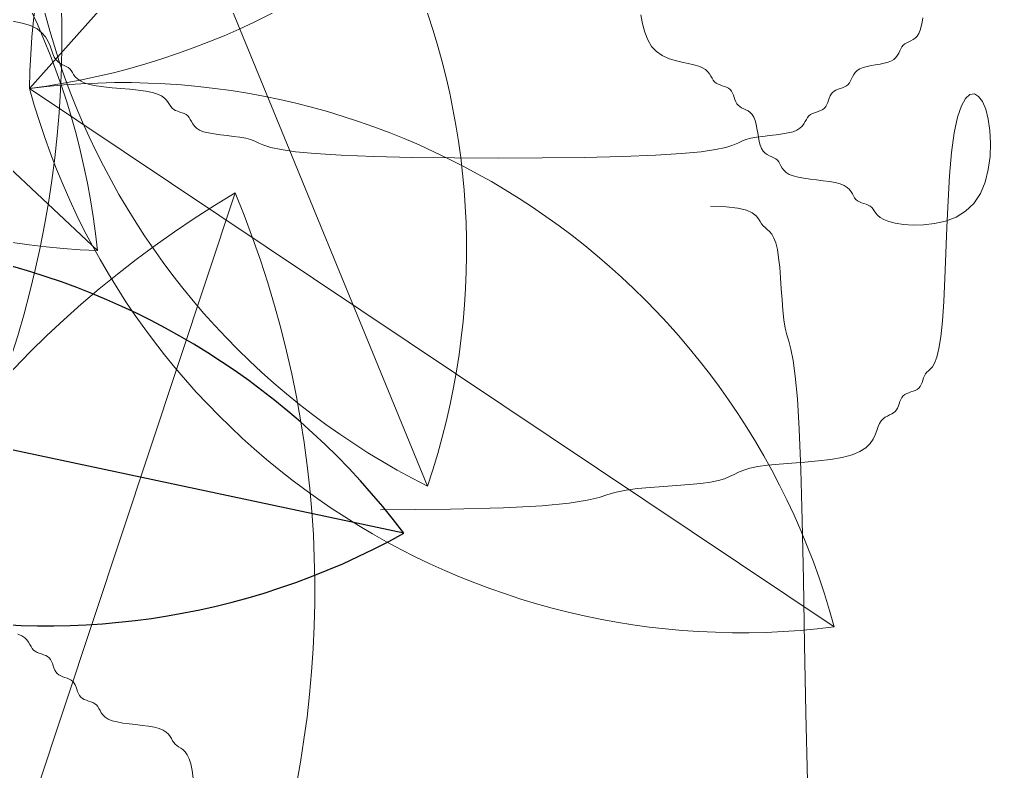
# Model space of a CAD drawing. Header units: millimetres. Extents: x 42 to 552, y 43 to 535.
# Drawn here: x 285.0721 to 285.1386, y 504.5114 to 504.5629 of the extents above; entities that cross this region are included whole.
import ezdxf

# ---------------------------------------------------------------- set-up
doc = ezdxf.new("R2010")
doc.units = ezdxf.units.MM
doc.header["$LTSCALE"] = 0.75
doc.header["$MEASUREMENT"] = 0
doc.layers.add('Gramado', color=9, linetype='Continuous', lineweight=0)
doc.layers.add('SOMBRA', color=9, linetype='Continuous')

# ---------------------------------------------------------------- blocks, each defined once
blk = doc.blocks.new('FOLHA')
at = {"layer": 'SOMBRA'}
blk.add_line((0, -7.105427357601002e-15), (0.00979813585637146, 0.1321827509515003), dxfattribs=at)
for centre, start, end in [((0.08092464051637194, 0.06045592846457737), 134.7592252412505, 216.7621042314082), ((-0.07112650466000048, 0.07172682248691586), 314.7592252412526, 36.76210423141026)]:
    blk.add_arc(centre, 0.1010134482592243, start, end, dxfattribs=at)
blk = doc.blocks.new('arbusto8vista')
for p, q in [((-0.2117229357953363, 0.264233463783782), (-0.1236778428509808, 0.3633109320789885)), ((-0.4570742152135949, 0.273911778479885), (-0.457177201322196, 0.2733110747764442)), ((-0.5803362300142112, 0.2731924217256534), (-0.58164983048502, 0.2734665125889677)), ((-0.5792117880112073, 0.2728364188560022), (-0.5803362300142112, 0.2731924217256534)), ((-0.578322743166666, 0.2723869521382198), (-0.5792117880112073, 0.2728364188560022)), ((-0.457292796250897, 0.2727355754241785), (-0.4574336106560679, 0.2722104847743196)), ((-0.457177201322196, 0.2733110747764442), (-0.457292796250897, 0.2727355754241785)), ((-0.5776480776435449, 0.2718618741968584), (-0.578322743166666, 0.2723869521382198)), ((-0.5771499594728198, 0.2712863887731487), (-0.5776480776435449, 0.2718618741968584)), ((-0.5767905566855234, 0.2706856996082365), (-0.5771499594728198, 0.2712863887731487)), ((-0.4578371370454306, 0.2714049957682505), (-0.4580998494886899, 0.2711308988048557)), ((-0.4576122551939932, 0.2717610071780285), (-0.4578371370454306, 0.2714049957682505)), ((-0.4574336106560679, 0.2722104847743196), (-0.4576122551939932, 0.2717610071780285)), ((-0.5765320373126315, 0.2700850104433385), (-0.5767905566855234, 0.2706856996082365)), ((-0.5763365693852052, 0.2695095250196147), (-0.5765320373126315, 0.2700850104433385)), ((-0.4599440909169346, 0.269923226809027), (-0.4600922612705176, 0.2696606941926092)), ((-0.4597643955292483, 0.2701479547286709), (-0.4599440909169346, 0.269923226809027)), ((-0.4595395136778109, 0.270327527139969), (-0.4597643955292483, 0.2701479547286709)), ((-0.4592768012345232, 0.2704755962473087), (-0.4595395136778109, 0.270327527139969)), ((-0.458988868396716, 0.2706110650090636), (-0.4592768012345232, 0.2704755962473087)), ((-0.4586883253616065, 0.2707528363836502), (-0.458988868396716, 0.2706110650090636)), ((-0.4583877823265254, 0.2709198133294564), (-0.4586883253616065, 0.2707528363836502)), ((-0.4580998494886899, 0.2711308988048557), (-0.4583877823265254, 0.2709198133294564)), ((-0.5761663209341918, 0.2689844470782674), (-0.5763365693852052, 0.2695095250196147)), ((-0.5759834599906526, 0.2685349803604709), (-0.5761663209341918, 0.2689844470782674)), ((-0.4605367796760618, 0.268772283818663), (-0.4607480074427599, 0.268484548071072)), ((-0.4603696898950886, 0.2690726211318406), (-0.4605367796760618, 0.268772283818663)), ((-0.4602278223449048, 0.2693729584450182), (-0.4603696898950886, 0.2690726211318406)), ((-0.4600922612705176, 0.2696606941926092), (-0.4602278223449048, 0.2693729584450182)), ((-0.575758561766321, 0.2681789774908196), (-0.5759834599906526, 0.2685349803604709)), ((-0.5754958301958197, 0.2679048866275195), (-0.575758561766321, 0.2681789774908196)), ((-0.5752078763945576, 0.2676938048121684), (-0.5754958301958197, 0.2679048866275195)), ((-0.5749073114779151, 0.2675268290863926), (-0.5752078763945576, 0.2676938048121684)), ((-0.5746067465612725, 0.2673850564917899), (-0.5749073114779151, 0.2675268290863926)), ((-0.5743187927600104, 0.2672495840699725), (-0.5746067465612725, 0.2673850564917899)), ((-0.5740560611895091, 0.2671015088625381), (-0.5743187927600104, 0.2672495840699725)), ((-0.4647077532244452, 0.2672411826195713), (-0.4652331972382058, 0.2671004586812415)), ((-0.4641318665853476, 0.2673567015966967), (-0.4647077532244452, 0.2672411826195713)), ((-0.4635307586336239, 0.2674596174832118), (-0.4641318665853476, 0.2673567015966967)), ((-0.4629296506818719, 0.2675625321496966), (-0.4635307586336239, 0.2674596174832118)), ((-0.4623537640427742, 0.2676780474667737), (-0.4629296506818719, 0.2675625321496966)), ((-0.4618283200290136, 0.2678187653050088), (-0.4623537640427742, 0.2676780474667737)), ((-0.4613785399532446, 0.2679972875350103), (-0.4618283200290136, 0.2678187653050088)), ((-0.4610222889501756, 0.2682220154546542), (-0.4613785399532446, 0.2679972875350103)), ((-0.4607480074427599, 0.268484548071072), (-0.4610222889501756, 0.2682220154546542)), ((-0.5738311629651776, 0.2669219279111275), (-0.5740560611895091, 0.2671015088625381)), ((-0.5736493529479105, 0.2666971891129748), (-0.5738311629651776, 0.2669219279111275)), ((-0.5734864609808881, 0.2664346437880454), (-0.5736493529479105, 0.2666971891129748)), ((-0.5733109606528046, 0.2661468941119125), (-0.5734864609808881, 0.2664346437880454)), ((-0.5730913255523831, 0.2658465422601921), (-0.5733109606528046, 0.2661468941119125)), ((-0.4665247375911576, 0.2661468941119125), (-0.4666918273721308, 0.2658465422601921)), ((-0.4663135098244595, 0.2664346437880454), (-0.4665247375911576, 0.2661468941119125)), ((-0.4660392283170438, 0.2666971891129748), (-0.4663135098244595, 0.2664346437880454)), ((-0.4656829773139748, 0.2669219279111275), (-0.4660392283170438, 0.2666971891129748)), ((-0.4652331972382058, 0.2671004586812415), (-0.4656829773139748, 0.2669219279111275)), ((-0.572796029268261, 0.2655461904084575), (-0.5730913255523831, 0.2658465422601921)), ((-0.5723935453891897, 0.2652584407323388), (-0.572796029268261, 0.2655461904084575)), ((-0.5718523475038637, 0.2649958954073952), (-0.5723935453891897, 0.2652584407323388)), ((-0.5711409092009774, 0.2647711566092568), (-0.5718523475038637, 0.2649958954073952)), ((-0.5702413654223335, 0.2645926257882962), (-0.5711409092009774, 0.2647711566092568)), ((-0.569190496522026, 0.2644519014941409), (-0.5702413654223335, 0.2645926257882962)), ((-0.4675220035894085, 0.2645926257882962), (-0.4677847160326962, 0.2644519014941409)), ((-0.4672971217379711, 0.2647711566092568), (-0.4675220035894085, 0.2645926257882962)), ((-0.4671174263502849, 0.2649958954073952), (-0.4672971217379711, 0.2647711566092568)), ((-0.4669692559967018, 0.2652584407323388), (-0.4671174263502849, 0.2649958954073952)), ((-0.4668336949223146, 0.2655461904084575), (-0.4669692559967018, 0.2652584407323388)), ((-0.4666918273721308, 0.2658465422601921), (-0.4668336949223146, 0.2655461904084575)), ((-0.568038744207314, 0.2643363815511606), (-0.569190496522026, 0.2644519014941409)), ((-0.5668365501853714, 0.264233463783782), (-0.568038744207314, 0.2643363815511606)), ((-0.5656343561634287, 0.2641305460164176), (-0.5668365501853714, 0.264233463783782)), ((-0.5644826038486883, 0.2640150260734373), (-0.5656343561634287, 0.2641305460164176)), ((-0.5634317349483808, 0.263874301779282), (-0.5644826038486883, 0.2640150260734373)), ((-0.562532191169737, 0.2636957709583214), (-0.5634317349483808, 0.263874301779282)), ((-0.5618207528668506, 0.263471032160183), (-0.562532191169737, 0.2636957709583214)), ((-0.5612795549815246, 0.2632084868352393), (-0.5618207528668506, 0.263471032160183)), ((-0.4696279066111799, 0.263471032160183), (-0.4697687210163224, 0.2632084868352393)), ((-0.4694492620732262, 0.2636957709583214), (-0.4696279066111799, 0.263471032160183)), ((-0.4692243802217888, 0.263874301779282), (-0.4694492620732262, 0.2636957709583214)), ((-0.4689616677785295, 0.2640150260734373), (-0.4692243802217888, 0.263874301779282)), ((-0.468673734940694, 0.2641305460164176), (-0.4689616677785295, 0.2640150260734373)), ((-0.4683731919056129, 0.264233463783782), (-0.468673734940694, 0.2641305460164176)), ((-0.4680726488705034, 0.2643363815511606), (-0.4683731919056129, 0.264233463783782)), ((-0.4677847160326962, 0.2644519014941409), (-0.4680726488705034, 0.2643363815511606)), ((-0.2117229357953363, 0.264233463783782), (-0.1015730917929432, 0.190509010706009)), ((-0.5608770711024533, 0.2629207371591065), (-0.5612795549815246, 0.2632084868352393)), ((-0.5605817748183597, 0.2626203853073861), (-0.5608770711024533, 0.2629207371591065)), ((-0.5603621397179097, 0.2623200334556657), (-0.5605817748183597, 0.2626203853073861)), ((-0.5601866393898263, 0.2620322837795328), (-0.5603621397179097, 0.2623200334556657)), ((-0.5600237474228038, 0.2617697384546034), (-0.5601866393898263, 0.2620322837795328)), ((-0.4702058904357784, 0.2620322837795328), (-0.4703467140219857, 0.2617697384546034)), ((-0.4700902899984101, 0.2623200334556657), (-0.4702058904357784, 0.2620322837795328)), ((-0.4699873020536245, 0.2626203853073861), (-0.4700902899984101, 0.2623200334556657)), ((-0.4698843159450234, 0.2629207371591065), (-0.4699873020536245, 0.2626203853073861)), ((-0.4697687210163224, 0.2632084868352393), (-0.4698843159450234, 0.2629207371591065)), ((-0.5598419374055652, 0.2615449996564507), (-0.5600237474228038, 0.2617697384546034)), ((-0.5596170391812052, 0.2613664688863366), (-0.5598419374055652, 0.2615449996564507)), ((-0.5593543076107039, 0.2612257449480069), (-0.5596170391812052, 0.2613664688863366)), ((-0.5590663538094418, 0.2611102259708815), (-0.5593543076107039, 0.2612257449480069)), ((-0.5587657888927993, 0.2610073100843664), (-0.5590663538094418, 0.2611102259708815)), ((-0.5584652239761567, 0.2609043954178674), (-0.5587657888927993, 0.2610073100843664)), ((-0.5581772701748946, 0.2607888801008045), (-0.5584652239761567, 0.2609043954178674)), ((-0.5579145386044218, 0.2606481622625694), (-0.5581772701748946, 0.2607888801008045)), ((-0.5576896403800617, 0.2604696400325679), (-0.5579145386044218, 0.2606481622625694)), ((-0.4724527702145735, 0.2606481622625694), (-0.4726776684389051, 0.2604696400325679)), ((-0.4721900386440723, 0.2607888801008045), (-0.4724527702145735, 0.2606481622625694)), ((-0.4719020848428102, 0.2609043954178674), (-0.4721900386440723, 0.2607888801008045)), ((-0.4716015199261676, 0.2610073100843664), (-0.4719020848428102, 0.2609043954178674)), ((-0.4713009550095251, 0.2611102259708815), (-0.4716015199261676, 0.2610073100843664)), ((-0.4710130012082629, 0.2612257449480069), (-0.4713009550095251, 0.2611102259708815)), ((-0.4707502696377617, 0.2613664688863366), (-0.4710130012082629, 0.2612257449480069)), ((-0.4705253714134301, 0.2615449996564507), (-0.4707502696377617, 0.2613664688863366)), ((-0.4703467140219857, 0.2617697384546034), (-0.4705253714134301, 0.2615449996564507)), ((-0.5575088812125841, 0.260244912112924), (-0.5576896403800617, 0.2604696400325679)), ((-0.5573533451939738, 0.2599823794965062), (-0.5575088812125841, 0.260244912112924)), ((-0.5571978110115765, 0.2596946437489152), (-0.5573533451939738, 0.2599823794965062)), ((-0.5570170573527378, 0.2593943064357376), (-0.5571978110115765, 0.2596946437489152)), ((-0.5567858629048033, 0.25909396912256), (-0.5570170573527378, 0.2593943064357376)), ((-0.4733502514662291, 0.2593943064357376), (-0.473581445914192, 0.25909396912256)), ((-0.4731694978073904, 0.2596946437489152), (-0.4733502514662291, 0.2593943064357376)), ((-0.473013963624993, 0.2599823794965062), (-0.4731694978073904, 0.2596946437489152)), ((-0.4728584276063827, 0.260244912112924), (-0.473013963624993, 0.2599823794965062)), ((-0.4726776684389051, 0.2604696400325679), (-0.4728584276063827, 0.260244912112924)), ((-0.5564790063550902, 0.258806233374969), (-0.5567858629048033, 0.25909396912256)), ((-0.5560712663909442, 0.2585437007585512), (-0.5564790063550902, 0.258806233374969)), ((-0.5555374216996825, 0.2583189728389073), (-0.5560712663909442, 0.2585437007585512)), ((-0.554862759772476, 0.2581404506089058), (-0.5555374216996825, 0.2583189728389073)), ((-0.5540746033154562, 0.2579997327706707), (-0.554862759772476, 0.2581404506089058)), ((-0.5532107838385514, 0.2578842174536078), (-0.5540746033154562, 0.2579997327706707)), ((-0.4762927055035391, 0.2579997327706707), (-0.4771565249804439, 0.2578842174536078)), ((-0.4755045490464909, 0.2581404506089058), (-0.4762927055035391, 0.2579997327706707)), ((-0.4748298871192844, 0.2583189728389073), (-0.4755045490464909, 0.2581404506089058)), ((-0.4742960424280511, 0.2585437007585512), (-0.4748298871192844, 0.2583189728389073)), ((-0.4738883024639051, 0.258806233374969), (-0.4742960424280511, 0.2585437007585512)), ((-0.473581445914192, 0.25909396912256), (-0.4738883024639051, 0.258806233374969)), ((-0.5523091328516898, 0.2577813027871088), (-0.5532107838385514, 0.2578842174536078)), ((-0.5514074818648567, 0.2576783869005936), (-0.5523091328516898, 0.2577813027871088)), ((-0.5505436623879518, 0.2575628679234683), (-0.5514074818648567, 0.2576783869005936)), ((-0.549755505930932, 0.2574221439851385), (-0.5505436623879518, 0.2575628679234683)), ((-0.5490808440036972, 0.2572436132150244), (-0.549755505930932, 0.2574221439851385)), ((-0.5485270326312275, 0.2570188744168718), (-0.5490808440036972, 0.2572436132150244)), ((-0.5479795258983131, 0.2567563290919423), (-0.5485270326312275, 0.2570188744168718)), ((-0.5472933024048245, 0.2564685794158095), (-0.5479795258983131, 0.2567563290919423)), ((-0.4823877829206538, 0.2567563290919423), (-0.4830740064141423, 0.2564685794158095)), ((-0.4818402761877678, 0.2570188744168718), (-0.4823877829206538, 0.2567563290919423)), ((-0.4812864648152697, 0.2572436132150244), (-0.4818402761877678, 0.2570188744168718)), ((-0.4806118028880633, 0.2574221439851385), (-0.4812864648152697, 0.2572436132150244)), ((-0.479823646431015, 0.2575628679234683), (-0.4806118028880633, 0.2574221439851385)), ((-0.4789598269541102, 0.2576783869005936), (-0.479823646431015, 0.2575628679234683)), ((-0.4780581759672771, 0.2577813027871088), (-0.4789598269541102, 0.2576783869005936)), ((-0.4771565249804439, 0.2578842174536078), (-0.4780581759672771, 0.2577813027871088)), ((-0.5463233407506038, 0.2561682275640891), (-0.5472933024048245, 0.2564685794158095)), ((-0.5449246195354647, 0.2558678757123545), (-0.5463233407506038, 0.2561682275640891)), ((-0.5429521173592775, 0.2555801260362358), (-0.5449246195354647, 0.2558678757123545)), ((-0.5402608128218276, 0.2553175807112922), (-0.5429521173592775, 0.2555801260362358)), ((-0.536705684522957, 0.2550928419131537), (-0.5402608128218276, 0.2553175807112922)), ((-0.4901064959971677, 0.2553175807112922), (-0.4936616242960099, 0.2550928419131537)), ((-0.4874151914597178, 0.2555801260362358), (-0.4901064959971677, 0.2553175807112922)), ((-0.4854426892835022, 0.2558678757123545), (-0.4874151914597178, 0.2555801260362358)), ((-0.484043968068363, 0.2561682275640891), (-0.4854426892835022, 0.2558678757123545)), ((-0.4830740064141423, 0.2564685794158095), (-0.484043968068363, 0.2561682275640891)), ((-0.5322079165109699, 0.2549164114548006), (-0.536705684522957, 0.2550928419131537)), ((-0.5269535146277917, 0.2547903896988259), (-0.5322079165109699, 0.2549164114548006)), ((-0.5211946901638385, 0.254714776645244), (-0.5269535146277917, 0.2547903896988259)), ((-0.5151836544094976, 0.2546895722940548), (-0.5211946901638385, 0.254714776645244)), ((-0.5091726186551284, 0.254714776645244), (-0.5151836544094976, 0.2546895722940548)), ((-0.5034137941911752, 0.2547903896988259), (-0.5091726186551284, 0.254714776645244)), ((-0.498159392307997, 0.2549164114548006), (-0.5034137941911752, 0.2547903896988259)), ((-0.4936616242960099, 0.2550928419131537), (-0.498159392307997, 0.2549164114548006)), ((-0.4861288197421629, 0.2481028351820811), (-0.4839965679725537, 0.2480319513756513)), ((-0.4839965679725537, 0.2480319513756513), (-0.4823876586702056, 0.2478382023047345)), ((-0.4823876586702056, 0.2478382023047345), (-0.4812201227984474, 0.2475499414919113)), ((-0.4812201227984474, 0.2475499414919113), (-0.4804119913206932, 0.247195522459748)), ((-0.4804119913206932, 0.247195522459748), (-0.4798812952003289, 0.2468032987308248)), ((-0.4798812952003289, 0.2468032987308248), (-0.4795460654007115, 0.2464016238277225)), ((-0.4795460654007115, 0.2464016238277225), (-0.4793243328851986, 0.2460188512729786)), ((-0.4793243328851986, 0.2460188512729786), (-0.4791341286172326, 0.2456833345892022)), ((-0.4791341286172326, 0.2456833345892022), (-0.4789092467657952, 0.2454118756604942)), ((-0.4789092467657952, 0.2454118756604942), (-0.4786465343225359, 0.2451750698171367)), ((-0.4786465343225359, 0.2451750698171367), (-0.4783586014847003, 0.2449319607509466)), ((-0.4783586014847003, 0.2449319607509466), (-0.4780580584495908, 0.244641592153755)), ((-0.4780580584495908, 0.244641592153755), (-0.4777575154145097, 0.2442630077173646)), ((-0.4777575154145097, 0.2442630077173646), (-0.4774695825766742, 0.2437552511336065)), ((-0.4774695825766742, 0.2437552511336065), (-0.4772068701334149, 0.2430773660943117)), ((-0.4772068701334149, 0.2430773660943117), (-0.4769819882819775, 0.2421883962912972)), ((-0.4769819882819775, 0.2421883962912972), (-0.4768033438205634, 0.2410647131790711)), ((-0.4768033438205634, 0.2410647131790711), (-0.4766625299509712, 0.2397519992629213)), ((-0.4766625299509712, 0.2397519992629213), (-0.4765469364759269, 0.2383132648108131)), ((-0.4765469364759269, 0.2383132648108131), (-0.4764439531981566, 0.2368115200907255)), ((-0.4764439531981566, 0.2368115200907255), (-0.4763409699203862, 0.2353097753706521)), ((-0.4763409699203862, 0.2353097753706521), (-0.4762253764453703, 0.2338710409185438)), ((-0.4762253764453703, 0.2338710409185438), (-0.4760845625757781, 0.2325583270023799)), ((-0.4760845625757781, 0.2325583270023799), (-0.4759059181143357, 0.2314346438901538)), ((-0.4759059181143357, 0.2314346438901538), (-0.4756810362628983, 0.2305146941200462)), ((-0.4756810362628983, 0.2305146941200462), (-0.475418323819639, 0.2296199493111573)), ((-0.475418323819639, 0.2296199493111573), (-0.4751303909818319, 0.2285235733527458)), ((-0.4751303909818319, 0.2285235733527458), (-0.4748298479467223, 0.2269987301341558)), ((-0.4748298479467223, 0.2269987301341558), (-0.4745293049116128, 0.2248185835446748)), ((-0.4745293049116128, 0.2248185835446748), (-0.4742413720738057, 0.2217562974735898)), ((-0.4742413720738057, 0.2217562974735898), (-0.473978659630518, 0.2175850358102167)), ((-0.473978659630518, 0.2175850358102167), (-0.4737537777790806, 0.2120779624438569)), ((-0.4737537777790806, 0.2120779624438569), (-0.4735730314650937, 0.2051111576078171)), ((-0.4735730314650937, 0.2051111576078171), (-0.4734175046275766, 0.196972366911524)), ((-0.4734175046275766, 0.196972366911524), (-0.4732619759538181, 0.1880522523083812)), ((-0.2133370802193326, 0.1894951240447398), (-0.2128032355280993, 0.1892703961250959)), ((-0.2128032355280993, 0.1892703961250959), (-0.2123954955639533, 0.189007863508678)), ((-0.2123954955639533, 0.189007863508678), (-0.2120886390142402, 0.188720127761087)), ((-0.4732619759538181, 0.1880522523083812), (-0.4730812241311924, 0.1787414757518064)), ((-0.2120886390142402, 0.188720127761087), (-0.2118574445663057, 0.1884197904479095)), ((-0.2118574445663057, 0.1884197904479095), (-0.2116766909074386, 0.1881194531347319)), ((-0.2116766909074386, 0.1881194531347319), (-0.2115211567250697, 0.1878317173871409)), ((-0.2115211567250697, 0.1878317173871409), (-0.2113656207064594, 0.187569184770723)), ((-0.2113656207064594, 0.187569184770723), (-0.2111848615389817, 0.1873444568510791)), ((-0.2111848615389817, 0.1873444568510791), (-0.2109599633146217, 0.1871659346210777)), ((-0.2109599633146217, 0.1871659346210777), (-0.2106972317441205, 0.1870252167828426)), ((-0.2106972317441205, 0.1870252167828426), (-0.2104092779428584, 0.1869097014657797)), ((-0.2104092779428584, 0.1869097014657797), (-0.2101087130262158, 0.1868067867992806)), ((-0.2101087130262158, 0.1868067867992806), (-0.2098081481095733, 0.1867038709127655)), ((-0.2098081481095733, 0.1867038709127655), (-0.2095201943083111, 0.1865883519356402)), ((-0.2095201943083111, 0.1865883519356402), (-0.2092574627378099, 0.1864476279973104)), ((-0.2092574627378099, 0.1864476279973104), (-0.2090325645134783, 0.1862690972271963)), ((-0.2090325645134783, 0.1862690972271963), (-0.2088539071220623, 0.1860443584290437)), ((-0.2088539071220623, 0.1860443584290437), (-0.2087130835358266, 0.1857818131041142)), ((-0.2087130835358266, 0.1857818131041142), (-0.2085974830984867, 0.1854940634279814)), ((-0.2085974830984867, 0.1854940634279814), (-0.2084944951536727, 0.185193711576261)), ((-0.2084944951536727, 0.185193711576261), (-0.2083915090451001, 0.1848933597245406)), ((-0.2083915090451001, 0.1848933597245406), (-0.2082759141163706, 0.1846056100484077)), ((-0.2082759141163706, 0.1846056100484077), (-0.2081350997112281, 0.1843430647234641)), ((-0.2081350997112281, 0.1843430647234641), (-0.2079564551733029, 0.1841183259253256)), ((-0.2079564551733029, 0.1841183259253256), (-0.2077315733218654, 0.1839397951043651)), ((-0.2077315733218654, 0.1839397951043651), (-0.2074688608785777, 0.1837990708102097)), ((-0.2074688608785777, 0.1837990708102097), (-0.2071809280407706, 0.1836835508672294)), ((-0.2071809280407706, 0.1836835508672294), (-0.2068803850056611, 0.1835806330998651)), ((-0.2068803850056611, 0.1835806330998651), (-0.20657984197058, 0.1834777153324865)), ((-0.20657984197058, 0.1834777153324865), (-0.2062919091327444, 0.1833621953895204)), ((-0.2062919091327444, 0.1833621953895204), (-0.2060291966894852, 0.1832214710953508)), ((-0.2060291966894852, 0.1832214710953508), (-0.2058043148380477, 0.1830429402743903)), ((-0.2058043148380477, 0.1830429402743903), (-0.2056256703001225, 0.1828182014762518)), ((-0.2056256703001225, 0.1828182014762518), (-0.2054848558949516, 0.1825556561513082)), ((-0.2054848558949516, 0.1825556561513082), (-0.2053692609662505, 0.1822679064751895)), ((-0.2053692609662505, 0.1822679064751895), (-0.2052662748576495, 0.1819675546234549)), ((-0.2052662748576495, 0.1819675546234549), (-0.2051632869128639, 0.1816672027717345)), ((-0.2051632869128639, 0.1816672027717345), (-0.2050476864754955, 0.1813794530956017)), ((-0.2050476864754955, 0.1813794530956017), (-0.2049068628892883, 0.1811169077706722)), ((-0.2049068628892883, 0.1811169077706722), (-0.2047282054978439, 0.1808921689725196)), ((-0.2047282054978439, 0.1808921689725196), (-0.2045033072735123, 0.1807136382024055)), ((-0.2045033072735123, 0.1807136382024055), (-0.204240575703011, 0.1805729142640757)), ((-0.204240575703011, 0.1805729142640757), (-0.2039526219017489, 0.1804573952869504)), ((-0.2039526219017489, 0.1804573952869504), (-0.2036520569851064, 0.1803544794004353)), ((-0.2036520569851064, 0.1803544794004353), (-0.2033514920684638, 0.1802515647339362)), ((-0.2033514920684638, 0.1802515647339362), (-0.2030635382672017, 0.1801360494168733)), ((-0.2030635382672017, 0.1801360494168733), (-0.2028008066967004, 0.1799953315786382)), ((-0.2028008066967004, 0.1799953315786382), (-0.2025759084723688, 0.1798168093486368)), ((-0.2025759084723688, 0.1798168093486368), (-0.2023951493048912, 0.1795920814289929)), ((-0.2023951493048912, 0.1795920814289929), (-0.2022396132862809, 0.179329548812575)), ((-0.4730812241311924, 0.1787414757518064), (-0.4728500278470165, 0.1694306991952459)), ((-0.2022396132862809, 0.179329548812575), (-0.2020840791038836, 0.179041813064984)), ((-0.2020840791038836, 0.179041813064984), (-0.2019033254450449, 0.1787414757518064)), ((-0.2019033254450449, 0.1787414757518064), (-0.2016721309970819, 0.1784411384386289)), ((-0.2016721309970819, 0.1784411384386289), (-0.2013652744473688, 0.1781534026910379)), ((-0.2013652744473688, 0.1781534026910379), (-0.2009575344832228, 0.17789087007462)), ((-0.2009575344832228, 0.17789087007462), (-0.2004236897919895, 0.1776661421549761)), ((-0.2004236897919895, 0.1776661421549761), (-0.1997490278647831, 0.1774876199249746)), ((-0.1997490278647831, 0.1774876199249746), (-0.1989608714077349, 0.1773469020867395)), ((-0.1989608714077349, 0.1773469020867395), (-0.19809705193083, 0.1772313867696766)), ((-0.19809705193083, 0.1772313867696766), (-0.1971954009439969, 0.1771284721031776)), ((-0.1971954009439969, 0.1771284721031776), (-0.1962937499571638, 0.1770255562166625)), ((-0.1962937499571638, 0.1770255562166625), (-0.1954299304802589, 0.1769100372395371)), ((-0.1954299304802589, 0.1769100372395371), (-0.1946417740232107, 0.1767693133012074)), ((-0.1946417740232107, 0.1767693133012074), (-0.1939671120960043, 0.1765907825310933)), ((-0.1939671120960043, 0.1765907825310933), (-0.1934332674812822, 0.1763660437329406)), ((-0.1934332674812822, 0.1763660437329406), (-0.1930255280526865, 0.1761034984080112)), ((-0.1930255280526865, 0.1761034984080112), (-0.1927186729566586, 0.1758157487318783)), ((-0.1927186729566586, 0.1758157487318783), (-0.1924874813395263, 0.1755153968801579)), ((-0.1924874813395263, 0.1755153968801579), (-0.1923067323477312, 0.1752150450284375)), ((-0.1923067323477312, 0.1752150450284375), (-0.1921512051276295, 0.1749272953523047)), ((-0.1921512051276295, 0.1749272953523047), (-0.1919956788256627, 0.174664750027361)), ((-0.1919956788256627, 0.174664750027361), (-0.191814932588187, 0.1744400112292226)), ((-0.191814932588187, 0.1744400112292226), (-0.1915900507367496, 0.1742583299152045)), ((-0.1915900507367496, 0.1742583299152045), (-0.1913273382934904, 0.1740955521695753)), ((-0.1913273382934904, 0.1740955521695753), (-0.1910394054556548, 0.1739201728583737)), ((-0.1910394054556548, 0.1739201728583737), (-0.1907388624205737, 0.1737006868475817)), ((-0.1907388624205737, 0.1737006868475817), (-0.1904383193854642, 0.173405589003238)), ((-0.1904383193854642, 0.173405589003238), (-0.1901503865476286, 0.1730033741913388)), ((-0.1901503865476286, 0.1730033741913388), (-0.1898876741043694, 0.1724625372779087)), ((-0.1898876741043694, 0.1724625372779087), (-0.1896627922529319, 0.1717515731289438)), ((-0.1896627922529319, 0.1717515731289438), (-0.1894841477150067, 0.1708526288148562)), ((-0.1894841477150067, 0.1708526288148562), (-0.1893433333098358, 0.1698024602236359)), ((-0.5700648782059261, -0.08741280304023746), (-0.6666080697930568, 0.003404019594867691)), ((-0.5248685209534756, -0.1196739040813526), (-0.5751852429749817, 0.002949546369109157)), ((-0.4956791775151999, -0.05515178008027988), (-0.4954479830672369, -0.05635317294863285)), ((-0.4954479830672369, -0.05635317294863285), (-0.4951411265175238, -0.05750415772460826)), ((-0.4951411265175238, -0.05750415772460826), (-0.4947333865533778, -0.05855432631582858)), ((-0.4947333865533778, -0.05855432631582858), (-0.4941995418621445, -0.05945327062991623)), ((-0.4941995418621445, -0.05945327062991623), (-0.4935248799349381, -0.06016423472803467)), ((-0.4935248799349381, -0.06016423472803467), (-0.4927367234778899, -0.06070507128563918)), ((-0.4927367234778899, -0.06070507128563918), (-0.491872904000985, -0.06110728513169761)), ((-0.491872904000985, -0.06110728513169761), (-0.4909712530141519, -0.06140238109517782)), ((-0.4909712530141519, -0.06140238109517782), (-0.4900696020273188, -0.06162186400507608)), ((-0.4900696020273188, -0.06162186400507608), (-0.4892057825504139, -0.06179723869038867)), ((-0.4892057825504139, -0.06179723869038867), (-0.4884176260933657, -0.06196000998008344)), ((-0.4884176260933657, -0.06196000998008344), (-0.4877429641661593, -0.06214168270314246)), ((-0.4877429641661593, -0.06214168270314246), (-0.4872091195514372, -0.06236641062280057)), ((-0.4872091195514372, -0.06236641062280057), (-0.4868013801228415, -0.0626289432392042)), ((-0.4868013801228415, -0.0626289432392042), (-0.4864945250267851, -0.0629166789867952)), ((-0.4864945250267851, -0.0629166789867952), (-0.4862633334096813, -0.06321701629997278)), ((-0.4862633334096813, -0.06321701629997278), (-0.4860825844178862, -0.06351735361315036)), ((-0.4860825844178862, -0.06351735361315036), (-0.4859270571977845, -0.06380508936074136)), ((-0.4859270571977845, -0.06380508936074136), (-0.4857715308958177, -0.0640676219771592)), ((-0.4857715308958177, -0.0640676219771592), (-0.485590784658342, -0.06429234989681731)), ((-0.485590784658342, -0.06429234989681731), (-0.4853659028069046, -0.06447087212680458)), ((-0.4853659028069046, -0.06447087212680458), (-0.4851031903636454, -0.06461158996503968)), ((-0.4851031903636454, -0.06461158996503968), (-0.4848152575258098, -0.06472710528211678)), ((-0.4848152575258098, -0.06472710528211678), (-0.4845147144907287, -0.06483001994861581)), ((-0.4845147144907287, -0.06483001994861581), (-0.4842141714556192, -0.06493293583511672)), ((-0.4842141714556192, -0.06493293583511672), (-0.4839262386177836, -0.06504845481224208)), ((-0.4839262386177836, -0.06504845481224208), (-0.4836635261745243, -0.06518917875057184)), ((-0.4836635261745243, -0.06518917875057184), (-0.4834386443230869, -0.06536770952070015)), ((-0.4834386443230869, -0.06536770952070015), (-0.4832599997851617, -0.06559244831883859)), ((-0.4832599997851617, -0.06559244831883859), (-0.4831191853799908, -0.06585499364376801)), ((-0.4831191853799908, -0.06585499364376801), (-0.4830035904512897, -0.06614274331990089)), ((-0.4830035904512897, -0.06614274331990089), (-0.4829006043427171, -0.06644309517163549)), ((-0.4829006043427171, -0.06644309517163549), (-0.4827976163979031, -0.06674344702335588)), ((-0.4506174465513766, -0.06603981253900315), (-0.4512185545031286, -0.06657539758009534)), ((-0.450016338599653, -0.06595790093932408), (-0.4506174465513766, -0.06603981253900315)), ((-0.4494404519605553, -0.0662918568642823), (-0.450016338599653, -0.06595790093932408)), ((-0.4489150079467947, -0.06700387439710198), (-0.4494404519605553, -0.0662918568642823)), ((-0.4827976163979031, -0.06674344702335588), (-0.4826820159605631, -0.06703119669948876)), ((-0.4826820159605631, -0.06703119669948876), (-0.4825411923743275, -0.06729374202441818)), ((-0.4825411923743275, -0.06729374202441818), (-0.4823625349829115, -0.06751848082255663)), ((-0.4823625349829115, -0.06751848082255663), (-0.4821376367585515, -0.06769806177398152)), ((-0.4821376367585515, -0.06769806177398152), (-0.4818749051880786, -0.06784613698141584)), ((-0.4517944411422263, -0.06760246197939068), (-0.4523198851559869, -0.06915881165365079)), ((-0.4512185545031286, -0.06657539758009534), (-0.4517944411422263, -0.06760246197939068)), ((-0.4484652278710257, -0.06805614762097889), (-0.4489150079467947, -0.06700387439710198)), ((-0.4818749051880786, -0.06784613698141584), (-0.4815869513868165, -0.06798160940323328)), ((-0.4815869513868165, -0.06798160940323328), (-0.4812863864701455, -0.06812338199783596)), ((-0.4812863864701455, -0.06812338199783596), (-0.480985821553503, -0.0682903577236118)), ((-0.480985821553503, -0.0682903577236118), (-0.4806978677522409, -0.06850143953896293)), ((-0.4806978677522409, -0.06850143953896293), (-0.480435136181768, -0.06877553040226303)), ((-0.480435136181768, -0.06877553040226303), (-0.480210237957408, -0.06913153327191424)), ((-0.4481152821196019, -0.06940456953135765), (-0.4484652278710257, -0.06805614762097889)), ((-0.480210237957408, -0.06913153327191424), (-0.480031580565992, -0.06958099998971079)), ((-0.480031580565992, -0.06958099998971079), (-0.4798907569797564, -0.07010607793105805)), ((-0.4798907569797564, -0.07010607793105805), (-0.4797751565424164, -0.07068156335478193)), ((-0.4523198851559869, -0.06915881165365079), (-0.4527696652317559, -0.0712822525196799)), ((-0.4478851373737882, -0.0709798287724368), (-0.4481152821196019, -0.06940456953135765)), ((-0.4797751565424164, -0.07068156335478193), (-0.4796721685976024, -0.0712822525196799)), ((-0.4796721685976024, -0.0712822525196799), (-0.4795691824890298, -0.07188294168457787)), ((-0.4527696652317559, -0.0712822525196799), (-0.4531259163113361, -0.07397908546192866)), ((-0.4477937093885487, -0.07270631290067797), (-0.4478851373737882, -0.0709798287724368)), ((-0.4795691824890298, -0.07188294168457787), (-0.4794535875603287, -0.07245842710830175)), ((-0.4794535875603287, -0.07245842710830175), (-0.4793127731551579, -0.07298350504964901)), ((-0.4793127731551579, -0.07298350504964901), (-0.4791341286172326, -0.07343297176744557)), ((-0.4478599139188759, -0.07450840947248594), (-0.4477937093885487, -0.07270631290067797)), ((-0.4791341286172326, -0.07343297176744557), (-0.4789092467657952, -0.07378897463709677)), ((-0.4789092467657952, -0.07378897463709677), (-0.4786465343225359, -0.07406306550041108)), ((-0.4786465343225359, -0.07406306550041108), (-0.4783586014847003, -0.074274147315748)), ((-0.4783586014847003, -0.074274147315748), (-0.4780580584495908, -0.07444112304152384)), ((-0.4780580584495908, -0.07444112304152384), (-0.4777575154145097, -0.07458289563612652)), ((-0.4531259163113361, -0.07397908546192866), (-0.4534001983543021, -0.0771295912355896)), ((-0.4777575154145097, -0.07458289563612652), (-0.4774695825766742, -0.07471836805795817)), ((-0.4774695825766742, -0.07471836805795817), (-0.4772068701334149, -0.07486644326537828)), ((-0.4772068701334149, -0.07486644326537828), (-0.4769819882819775, -0.07504602421680318)), ((-0.4769819882819775, -0.07504602421680318), (-0.4768012420445018, -0.07527076301494162)), ((-0.4768012420445018, -0.07527076301494162), (-0.4766457157425066, -0.07553330833988525)), ((-0.4766457157425066, -0.07553330833988525), (-0.4764901885224333, -0.07582105801600392)), ((-0.4481026667197057, -0.0763105060442939), (-0.4478599139188759, -0.07450840947248594)), ((-0.4764901885224333, -0.07582105801600392), (-0.4763094395306382, -0.07612140986773852)), ((-0.4763094395306382, -0.07612140986773852), (-0.4760782479135059, -0.07642176171945891)), ((-0.4760782479135059, -0.07642176171945891), (-0.475771392817478, -0.07670951139559179)), ((-0.475771392817478, -0.07670951139559179), (-0.4753636533888823, -0.07697205672052121)), ((-0.4753636533888823, -0.07697205672052121), (-0.4748298087741603, -0.07719679551865966)), ((-0.4485408835460305, -0.07803699017252086), (-0.4481026667197057, -0.0763105060442939)), ((-0.4748298087741603, -0.07719679551865966), (-0.4741551468469538, -0.07737532633962019)), ((-0.4741551468469538, -0.07737532633962019), (-0.4733669903899056, -0.07751605063378975)), ((-0.4733669903899056, -0.07751605063378975), (-0.4725031709130008, -0.07763157057675585)), ((-0.4725031709130008, -0.07763157057675585), (-0.4716015199261676, -0.07773448834413443)), ((-0.4716015199261676, -0.07773448834413443), (-0.4706998689393345, -0.07783740611151302)), ((-0.4706998689393345, -0.07783740611151302), (-0.4698360494624012, -0.07795292605447912)), ((-0.4698360494624012, -0.07795292605447912), (-0.4690478930053814, -0.07809365034864868)), ((-0.4690478930053814, -0.07809365034864868), (-0.468373231078175, -0.078272181169595)), ((-0.468373231078175, -0.078272181169595), (-0.4678393863869417, -0.07849691996774766)), ((-0.4534001983543021, -0.0771295912355896), (-0.4536114275746854, -0.08058254556351585)), ((-0.4491934801528146, -0.07961224941361422), (-0.4485408835460305, -0.07803699017252086)), ((-0.4678393863869417, -0.07849691996774766), (-0.4674316464227957, -0.07875946529267708)), ((-0.4674316464227957, -0.07875946529267708), (-0.4671247898730826, -0.07904721496880995)), ((-0.4671247898730826, -0.07904721496880995), (-0.4668935954251197, -0.07934756682053035)), ((-0.4668935954251197, -0.07934756682053035), (-0.4667128417662809, -0.07964791867226495)), ((-0.4667128417662809, -0.07964791867226495), (-0.4665573075838836, -0.07993566834838362)), ((-0.450079372295022, -0.08096067132397877), (-0.4491934801528146, -0.07961224941361422)), ((-0.4665573075838836, -0.07993566834838362), (-0.4664017715652733, -0.08019821367332725)), ((-0.4664017715652733, -0.08019821367332725), (-0.4662210123977957, -0.08042295247146569)), ((-0.4662210123977957, -0.08042295247146569), (-0.4659961141734641, -0.08060148329242622)), ((-0.4659961141734641, -0.08060148329242622), (-0.4657333826029628, -0.08074220758658157)), ((-0.4657333826029628, -0.08074220758658157), (-0.4654454288017007, -0.08085772752956188)), ((-0.4654454288017007, -0.08085772752956188), (-0.4651448638850582, -0.08096064529694047)), ((-0.4651448638850582, -0.08096064529694047), (-0.4648442989684156, -0.08106356306430484)), ((-0.4648442989684156, -0.08106356306430484), (-0.4645563451671535, -0.08117908300728516)), ((-0.4536114275746854, -0.08058254556351585), (-0.4537785201864608, -0.08418672416858897)), ((-0.4512038142980259, -0.08202449638966414), (-0.450079372295022, -0.08096067132397877)), ((-0.4645563451671535, -0.08117908300728516), (-0.4642936135966522, -0.0813198073014405)), ((-0.4642936135966522, -0.0813198073014405), (-0.4640687153723206, -0.08149833812240104)), ((-0.4640687153723206, -0.08149833812240104), (-0.4638858544287814, -0.08172307692053948)), ((-0.4638858544287814, -0.08172307692053948), (-0.4637156059777681, -0.08198562224548311)), ((-0.4637156059777681, -0.08198562224548311), (-0.4635201380503418, -0.08227337192161599)), ((-0.4635201380503418, -0.08227337192161599), (-0.4632616186774499, -0.08257372377333638)), ((-0.4525174147688062, -0.08281737681502932), (-0.4512038142980259, -0.08202449638966414)), ((-0.4632616186774499, -0.08257372377333638), (-0.4629022158901535, -0.08287407562505678)), ((-0.4629022158901535, -0.08287407562505678), (-0.4624040977194284, -0.08316182530118965)), ((-0.4624040977194284, -0.08316182530118965), (-0.4617294321962788, -0.08342437062611907)), ((-0.4617294321962788, -0.08342437062611907), (-0.4608403873517659, -0.08364910942427173)), ((-0.4608403873517659, -0.08364910942427173), (-0.459715945348762, -0.08382028902695993)), ((-0.4569626387619792, -0.08388540158922808), (-0.455459879823394, -0.08371632428082876)), ((-0.455459879823394, -0.08371632428082876), (-0.4539571208848088, -0.08337081773409238)), ((-0.4539571208848088, -0.08337081773409238), (-0.4525174147688062, -0.08281737681502932)), ((-0.459715945348762, -0.08382028902695993), (-0.4584023448779533, -0.08390955479328)), ((-0.4584023448779533, -0.08390955479328), (-0.4569626387619792, -0.08388540158922808)), ((-0.4537785201864608, -0.08418672416858897), (-0.4539203924036883, -0.08779090277364787)), ((-0.4539203924036883, -0.08779090277364787), (-0.4540559604403995, -0.09124385710157412)), ((-0.4540559604403995, -0.09124385710157412), (-0.4542041405105977, -0.09439436287523506)), ((-0.4542041405105977, -0.09439436287523506), (-0.4543838488283143, -0.09709119581748382)), ((-0.4543838488283143, -0.09709119581748382), (-0.4546087470526459, -0.09922198790178527)), ((-0.4546087470526459, -0.09922198790178527), (-0.4548714786231471, -0.1008297961038949)), ((-0.4548714786231471, -0.1008297961038949), (-0.4551594324244093, -0.1019965336502082)), ((-0.4551594324244093, -0.1019965336502082), (-0.4554599973410518, -0.1028041137670641)), ((-0.4560485160589565, -0.1036694546179291), (-0.4563112476294577, -0.1038910418046584)), ((-0.4557605622576943, -0.1033344496808581), (-0.4560485160589565, -0.1036694546179291)), ((-0.4554599973410518, -0.1028041137670641), (-0.4557605622576943, -0.1033344496808581)), ((-0.4569712272688093, -0.1048561582666139), (-0.4570742152135949, -0.1051565101183485)), ((-0.456855626831441, -0.1045684085904952), (-0.4569712272688093, -0.1048561582666139)), ((-0.4567148032452337, -0.1043058632655516), (-0.456855626831441, -0.1045684085904952)), ((-0.4565361458537893, -0.1040811244674131), (-0.4567148032452337, -0.1043058632655516)), ((-0.4563112476294577, -0.1038910418046584), (-0.4565361458537893, -0.1040811244674131)), ((-0.4576122551939932, -0.1062318957692696), (-0.4578371370454306, -0.1064104265393979)), ((-0.4574336106560679, -0.1060071569711312), (-0.4576122551939932, -0.1062318957692696)), ((-0.457292796250897, -0.1057446116462017), (-0.4574336106560679, -0.1060071569711312)), ((-0.457177201322196, -0.1054568619700689), (-0.457292796250897, -0.1057446116462017)), ((-0.4570742152135949, -0.1051565101183485), (-0.457177201322196, -0.1054568619700689)), ((-0.4599430399906623, -0.1075319833128106), (-0.4600838538602545, -0.1077945159292284)), ((-0.4597643955292483, -0.1073072553931667), (-0.4599430399906623, -0.1075319833128106)), ((-0.4595395136778109, -0.1071287331631652), (-0.4597643955292483, -0.1073072553931667)), ((-0.4592768012345232, -0.1069880153249301), (-0.4595395136778109, -0.1071287331631652)), ((-0.458988868396716, -0.106872500007853), (-0.4592768012345232, -0.1069880153249301)), ((-0.4586883253616065, -0.1067695853413682), (-0.458988868396716, -0.106872500007853)), ((-0.4583877823265254, -0.106666669454853), (-0.4586883253616065, -0.1067695853413682)), ((-0.4580998494886899, -0.1065511504777277), (-0.4583877823265254, -0.106666669454853)), ((-0.4578371370454306, -0.1064104265393979), (-0.4580998494886899, -0.1065511504777277)), ((-0.4605210073658554, -0.1089706620507656), (-0.4606618212354476, -0.1092331946671834)), ((-0.4604054138908111, -0.1086829263031746), (-0.4605210073658554, -0.1089706620507656)), ((-0.4603024306130408, -0.108382588989997), (-0.4604054138908111, -0.1086829263031746)), ((-0.4601994473352988, -0.1080822516768194), (-0.4603024306130408, -0.108382588989997)), ((-0.4600838538602545, -0.1077945159292284), (-0.4601994473352988, -0.1080822516768194)), ((-0.4622170788995845, -0.1102297811876127), (-0.4625050117374201, -0.1104408666630121)), ((-0.4619165358645034, -0.1100628042418066), (-0.4622170788995845, -0.1102297811876127)), ((-0.4616159928293939, -0.10992103286722), (-0.4619165358645034, -0.1100628042418066)), ((-0.4613280599915868, -0.109785564105465), (-0.4616159928293939, -0.10992103286722)), ((-0.4610653475482991, -0.1096374949981254), (-0.4613280599915868, -0.109785564105465)), ((-0.4608404656968617, -0.1094579225868273), (-0.4610653475482991, -0.1096374949981254)), ((-0.4606618212354476, -0.1092331946671834), (-0.4608404656968617, -0.1094579225868273)), ((-0.4631765049719263, -0.1115204526324618), (-0.463354100190287, -0.1120455432823348)), ((-0.4629926060321168, -0.1110709750361849), (-0.4631765049719263, -0.1115204526324618)), ((-0.4627677241806794, -0.1107149636264069), (-0.4629926060321168, -0.1110709750361849)), ((-0.4625050117374201, -0.1104408666630121), (-0.4627677241806794, -0.1107149636264069)), ((-0.4635695287547605, -0.1126210426346006), (-0.4638669277330223, -0.1132217463380414)), ((-0.463354100190287, -0.1120455432823348), (-0.4635695287547605, -0.1126210426346006)), ((-0.4642904341927192, -0.1138224500414964), (-0.4648841852014129, -0.1143979493937479)), ((-0.4638669277330223, -0.1132217463380414), (-0.4642904341927192, -0.1138224500414964)), ((-0.4667589691364924, -0.1153725176399121), (-0.4681083093638279, -0.1157285290496901)), ((-0.4656923178268073, -0.114923040043621), (-0.4667589691364924, -0.1153725176399121)), ((-0.4648841852014129, -0.1143979493937479), (-0.4656923178268073, -0.114923040043621)), ((-0.4796722812187113, -0.1169855700892697), (-0.4807441869302806, -0.1172102980089136)), ((-0.4783229409913758, -0.1168059976779716), (-0.4796722812187113, -0.1169855700892697)), ((-0.4767466089500942, -0.116657928570632), (-0.4783229409913758, -0.1168059976779716)), ((-0.4750189490328296, -0.1165224598088628), (-0.4767466089500942, -0.116657928570632)), ((-0.4732156251776019, -0.1163806884342762), (-0.4750189490328296, -0.1165224598088628)), ((-0.4714123013223741, -0.1162137114884843), (-0.4732156251776019, -0.1163806884342762)), ((-0.4696846414051095, -0.1160026260130849), (-0.4714123013223741, -0.1162137114884843)), ((-0.4681083093638279, -0.1157285290496901), (-0.4696846414051095, -0.1160026260130849)), ((-0.4829006043427171, -0.1180609036861), (-0.4835185218358333, -0.1183612409992776)), ((-0.4822826850133595, -0.1177605663729224), (-0.4829006043427171, -0.1180609036861)), ((-0.4815891003688648, -0.1174728306253314), (-0.4822826850133595, -0.1177605663729224)), ((-0.4807441869302806, -0.1172102980089136), (-0.4815891003688648, -0.1174728306253314)), ((-0.4907821738095777, -0.1195851701157835), (-0.4925854757832724, -0.1197075131363192)), ((-0.489054534855768, -0.1194596780763675), (-0.4907821738095777, -0.1195851701157835)), ((-0.4874782219417, -0.119315284603573), (-0.489054534855768, -0.1194596780763675)), ((-0.4861288980872587, -0.1191362372829303), (-0.4874782219417, -0.119315284603573)), ((-0.4850570052292085, -0.1189115093632864), (-0.4861288980872587, -0.1191362372829303)), ((-0.4842121009716891, -0.1186489767468686), (-0.4850570052292085, -0.1189115093632864)), ((-0.4835185218358333, -0.1183612409992776), (-0.4842121009716891, -0.1186489767468686)), ((-0.5001643887331397, -0.1208159762448133), (-0.5013623897611978, -0.1211987673285648)), ((-0.4990420534792577, -0.1204804433195505), (-0.5001643887331397, -0.1208159762448133)), ((-0.4976927296248164, -0.1202131722295974), (-0.4990420534792577, -0.1204804433195505)), ((-0.4961164167107768, -0.1200057617787422), (-0.4976927296248164, -0.1202131722295974)), ((-0.4943887777569671, -0.1198424595524727), (-0.4961164167107768, -0.1200057617787422)), ((-0.4925854757832724, -0.1197075131363192), (-0.4943887777569671, -0.1198424595524727)), ((-0.5054986605546787, -0.1219927043911753), (-0.5091935660275055, -0.1223471405798335)), ((-0.5030143744171482, -0.121600461675726), (-0.5054986605546787, -0.1219927043911753)), ((-0.5013623897611978, -0.1211987673285648), (-0.5030143744171482, -0.121600461675726)), ((-0.5217285063937709, -0.1228291737964184), (-0.531325176994585, -0.1229000610341444)), ((-0.514477408689288, -0.1226354153466218), (-0.5217285063937709, -0.1228291737964184)), ((-0.5091935660275055, -0.1223471405798335), (-0.514477408689288, -0.1226354153466218))]:
    blk.add_line(p, q)
for centre, start, end in [((-0.2246852924478731, 0.3644117750054789), 277.3727001703446, 359.3755791605024), ((-0.1107154861984156, 0.2631326208572773), 97.37270017034291, 179.3755791605007), ((-0.1990510029787629, 0.1640180016638908), 15.20374767258235, 97.2066266627398), ((-0.114245024609545, 0.2907244728259855), 195.2037476725843, 277.2066266627415), ((-0.6705702253156005, -0.09753169288015329), 5.749172397078103, 87.75205138723548), ((-0.5661027226834392, 0.01352290943471246), 185.7491723970765, 267.7520513872338), ((-0.479499389033947, -0.02942226366363343), 161.3086310082758, 243.3115099984337), ((-0.6205543748945388, -0.08730209404862421), 341.308631008278, 63.3115099984355)]:
    blk.add_arc(centre, 0.1010134482592243, start, end)
at = {"rotation": 82.22966397680052}
blk.add_blockref('FOLHA', (-0.5280967314563725, -0.1261262179869505), dxfattribs=at)
blk = doc.blocks.new('arbusto7vista')
blk.add_line((-0.3810045409790916, 0.680447189712666), (-0.4394167996755982, 0.5043170022373289))
for centre, start, end in [((-0.5461136316342277, 0.7018960116876798), 317.2677700299574, 39.27064902011477), ((-0.3089085090658727, 0.558785992235272), 120.6508448383217, 202.6537238284791), ((-0.5115128315888455, 0.6259781997147513), 300.6508448383195, 22.65372382847625)]:
    blk.add_arc(centre, 0.141418827562914, start, end)

msp = doc.modelspace()

# ---------------------------------------------------------------- block references
at = {"layer": 'Gramado', "xscale": 0.5, "yscale": 0.5, "zscale": 0.5}
for name, p in [('arbusto8vista', (285.362506121478, 504.5908006515845)), ('arbusto8vista', (285.1786968494112, 504.4260773757332)), ('arbusto8vista', (285.362506121478, 504.4260773757333)), ('arbusto7vista', (285.2773970857772, 504.2108161244648))]:
    msp.add_blockref(name, p, dxfattribs=at)

doc.saveas('drawing.dxf')
